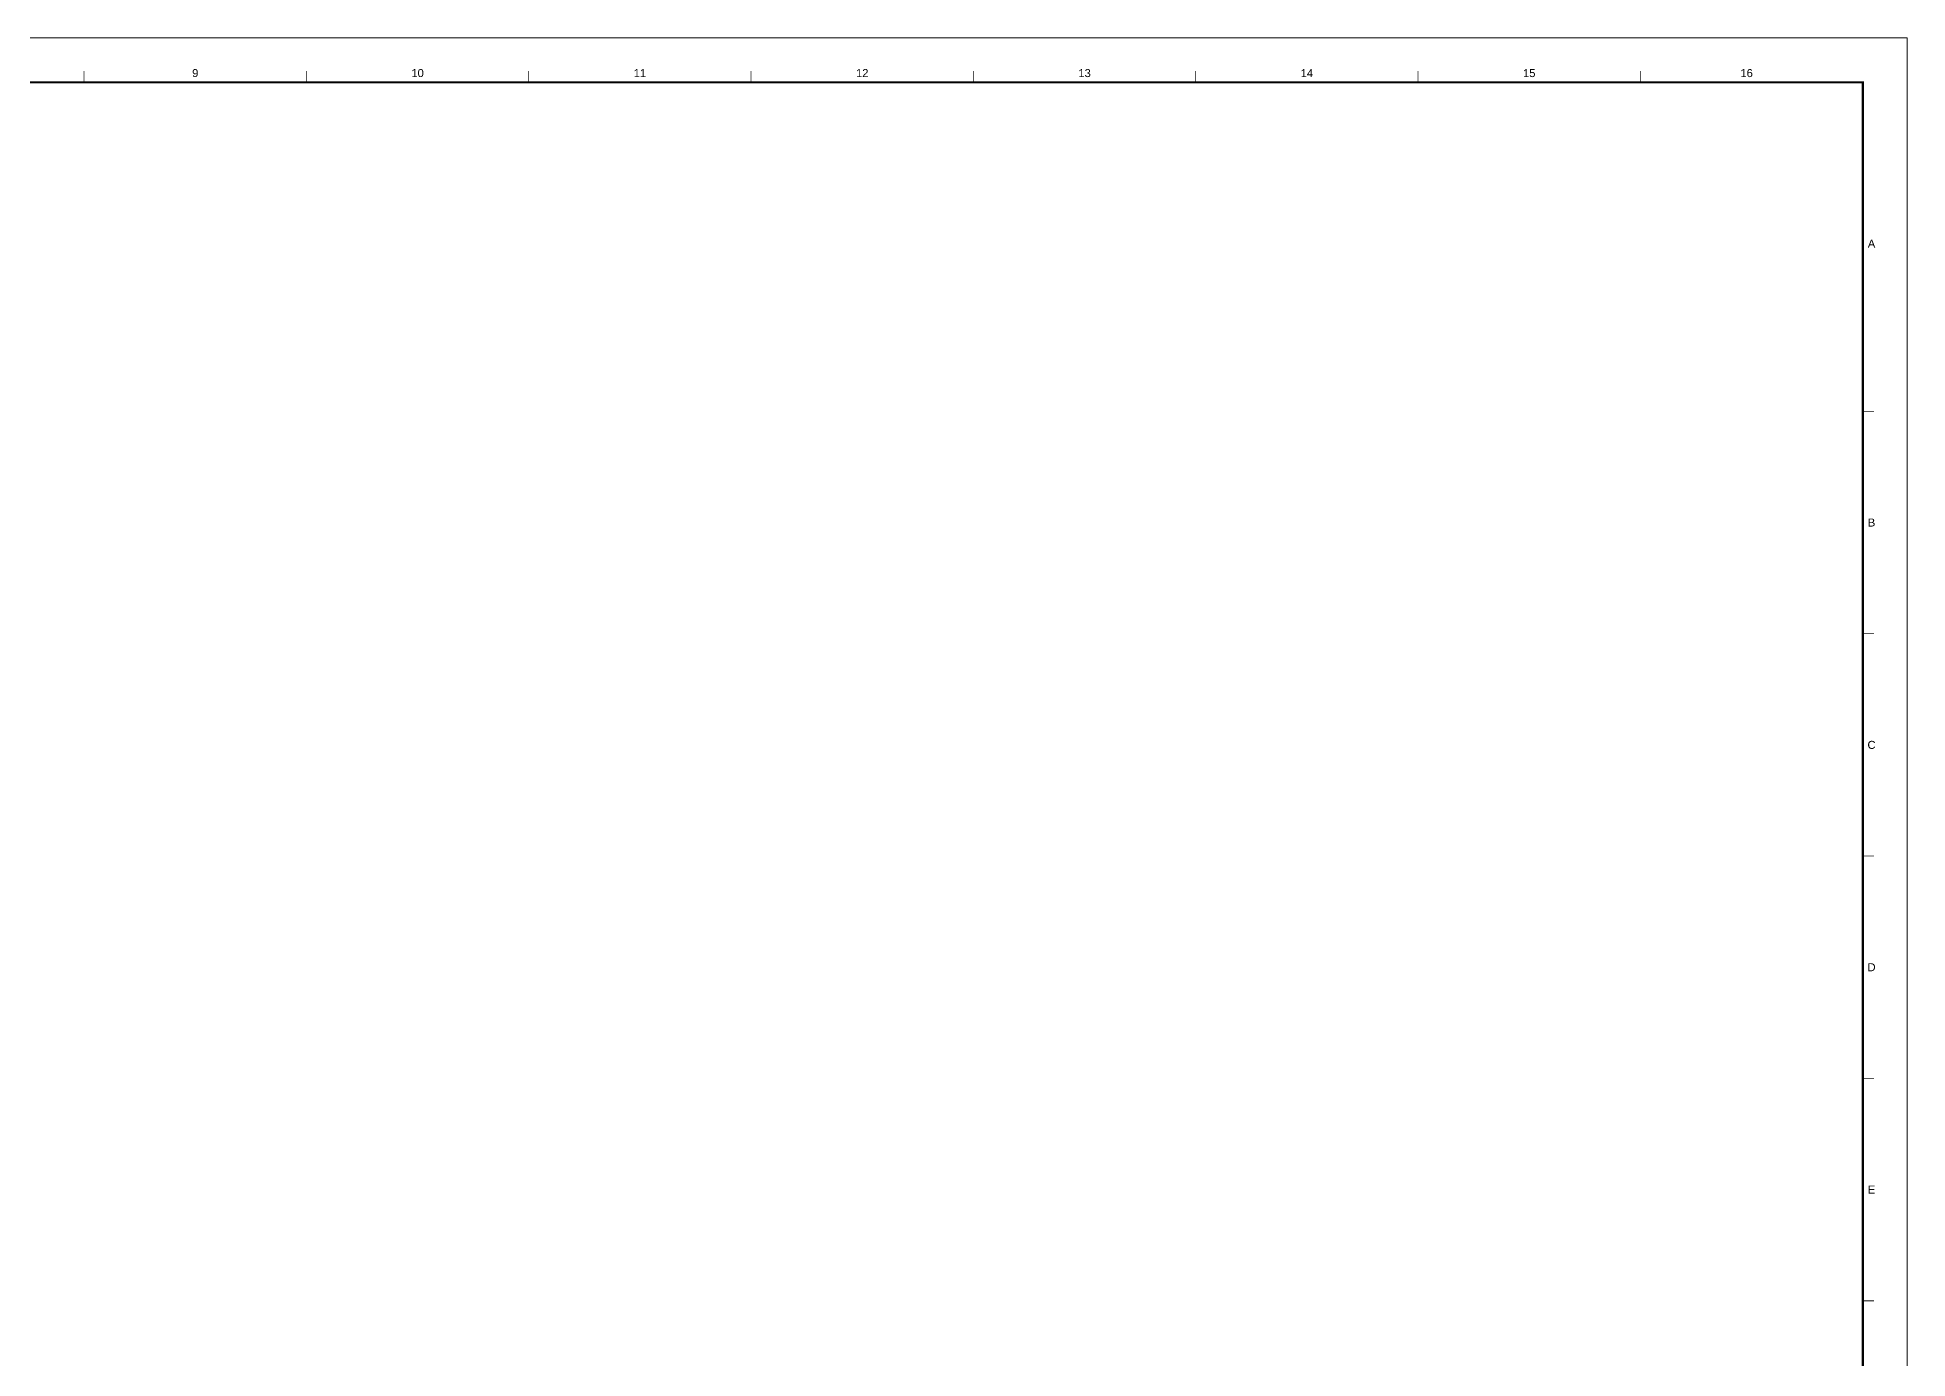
# Paper-space layout 'A000' of a CAD drawing. Header units: metres, sheet in millimetres. Extents: x 0 to 841, y 0 to 594.
# Drawn here: x 420.5 to 841.1, y 297 to 594.1 of the extents above; entities that cross this region are included whole.
import ezdxf
from ezdxf.enums import TextEntityAlignment as Align

# ---------------------------------------------------------------- set-up
doc = ezdxf.new("R2010")
doc.units = ezdxf.units.M
doc.header["$LTSCALE"] = 0.7
doc.header["$MEASUREMENT"] = 0
doc.layers.add('G-ANNO-NPLT', color=210, linetype='Continuous', plot=False)
doc.layers.add('G-ANNO-TEXT', color=3, linetype='Continuous')
doc.layers.add('G-ANNO-TTLB', color=3, linetype='Continuous')
doc.styles.add('ARIAL', font='arial.ttf')

# ---------------------------------------------------------------- blocks, each defined once
blk = doc.blocks.new('A1_GRID_LAYOUT')
at = {"layer": 'G-ANNO-NPLT', "const_width": 0.18}
for points in [[(841, 594), (0, 594)], [(841, 0), (841, 594)]]:
    blk.add_lwpolyline(points, dxfattribs=at)
at = {"layer": 'G-ANNO-TTLB', "const_width": 0.18, "flags": 128}
for points in [[(431, 586.5), (431, 584)], [(481, 586.5), (481, 584)], [(531, 586.5), (531, 584)], [(581, 586.5), (581, 584)], [(631, 586.5), (631, 584)], [(681, 586.5), (681, 584)], [(731, 586.5), (731, 584)], [(781, 586.5), (781, 584)], [(833.5, 510), (831, 510)], [(833.5, 460), (831, 460)], [(833.5, 410), (831, 410)], [(833.5, 360), (831, 360)], [(833.5, 310), (831, 310)]]:
    blk.add_lwpolyline(points, dxfattribs=at)
at = {"layer": 'G-ANNO-TTLB', "const_width": 0.5, "flags": 128}
blk.add_lwpolyline([(25, 584), (25, 10), (831, 10), (831, 584)], close=True, dxfattribs=at)
at = {"layer": 'G-ANNO-TEXT', "style": 'ARIAL'}
for s, p in [('9', (456, 586.07)), ('10', (506, 586.07)), ('11', (556, 586.07)), ('12', (606, 586.07)), ('13', (656, 586.07)), ('14', (706, 586.07)), ('15', (756, 586.07)), ('16', (804.89, 586.07)), ('A', (832.98, 547.71)), ('B', (832.98, 485)), ('C', (832.98, 435)), ('D', (832.98, 385)), ('E', (832.98, 335))]:
    blk.add_text(s, height=1.8, dxfattribs=at).set_placement(p, align=Align.MIDDLE_CENTER)

psp = doc.layouts.new('A000')

# ---------------------------------------------------------------- block references
psp.add_blockref('A1_GRID_LAYOUT', (0, 0))

doc.saveas('drawing.dxf')
